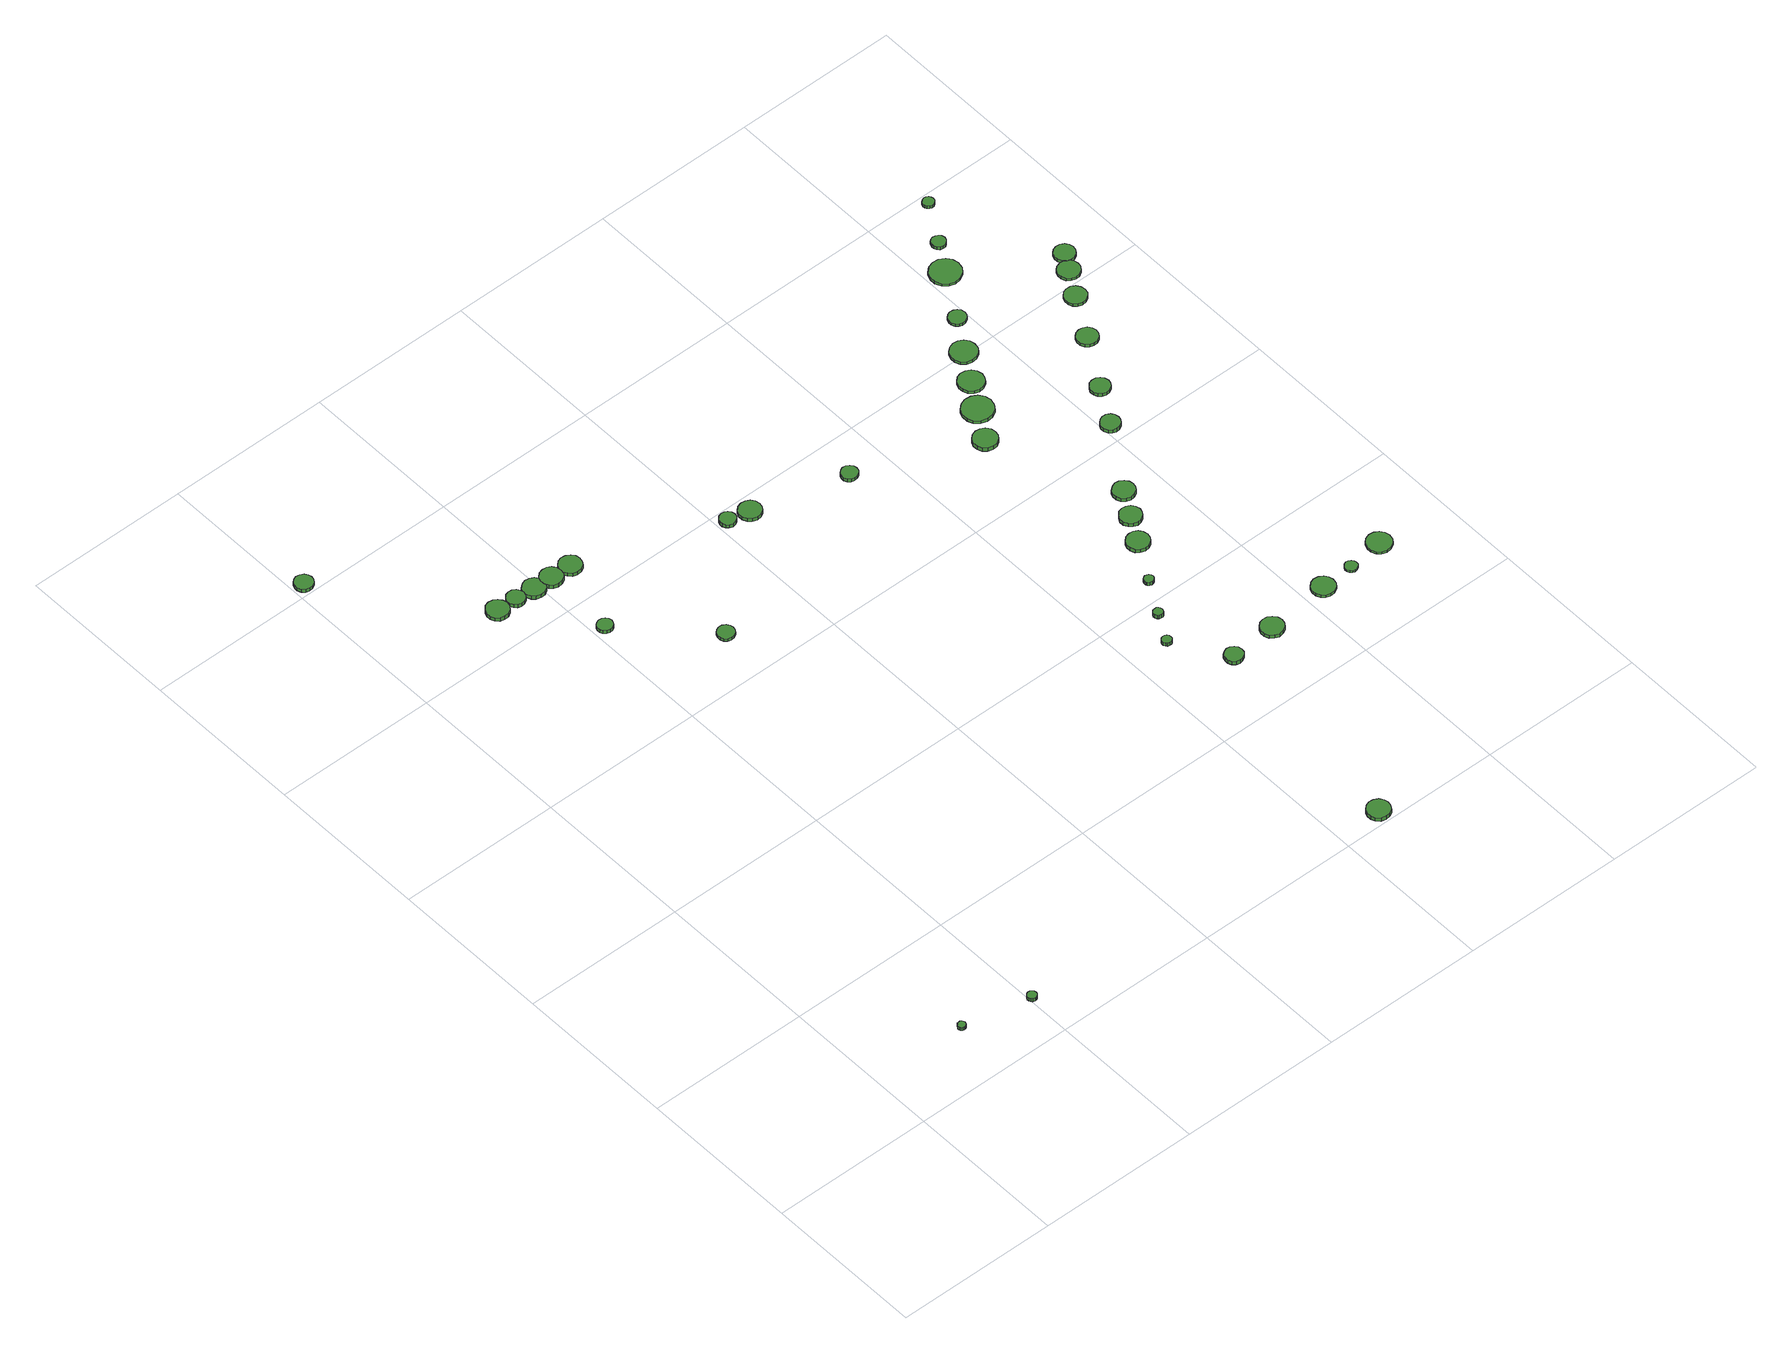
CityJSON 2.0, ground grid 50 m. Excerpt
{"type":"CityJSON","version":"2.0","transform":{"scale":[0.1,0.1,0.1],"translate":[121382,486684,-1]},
"CityObjects":{
"tree1":{"type":"SolitaryVegetationObject","attributes":{"function":"something"},"geometry":[{"type":"MultiSurface","lod":"1","boundaries":[[[0,1,2,3,4,5,6,7,8,9,10,11,12,13,14]],[[15,16,17,18,19,20,21,22,23,24,25,26,27,28,29]],[[0,29,28,1]],[[1,28,27,2]],[[2,27,26,3]],[[3,26,25,4]],[[4,25,24,5]],[[5,24,23,6]],[[6,23,22,7]],[[7,22,21,8]],[[8,21,20,9]],[[9,20,19,10]],[[10,19,18,11]],[[11,18,17,12]],[[12,17,16,13]],[[13,16,15,14]],[[14,15,29,0]]]}]},
"tree2":{"type":"SolitaryVegetationObject","attributes":{"function":"something"},"geometry":[{"type":"MultiSurface","lod":"1","boundaries":[[[30,31,32,33,34,35,36,37,38,39,40,41,42,43,44]],[[45,46,47,48,49,50,51,52,53,54,55,56,57,58,59]],[[30,59,58,31]],[[31,58,57,32]],[[32,57,56,33]],[[33,56,55,34]],[[34,55,54,35]],[[35,54,53,36]],[[36,53,52,37]],[[37,52,51,38]],[[38,51,50,39]],[[39,50,49,40]],[[40,49,48,41]],[[41,48,47,42]],[[42,47,46,43]],[[43,46,45,44]],[[44,45,59,30]]]}]},
"tree3":{"type":"SolitaryVegetationObject","attributes":{"function":"something"},"geometry":[{"type":"MultiSurface","lod":"1","boundaries":[[[60,61,62,63,64,65,66,67,68,69,70,71,72,73,74]],[[75,76,77,78,79,80,81,82,83,84,85,86,87,88,89]],[[60,89,88,61]],[[61,88,87,62]],[[62,87,86,63]],[[63,86,85,64]],[[64,85,84,65]],[[65,84,83,66]],[[66,83,82,67]],[[67,82,81,68]],[[68,81,80,69]],[[69,80,79,70]],[[70,79,78,71]],[[71,78,77,72]],[[72,77,76,73]],[[73,76,75,74]],[[74,75,89,60]]]}]},
"tree4":{"type":"SolitaryVegetationObject","attributes":{"function":"something"},"geometry":[{"type":"MultiSurface","lod":"1","boundaries":[[[90,91,92,93,94,95,96,97,98,99,100,101,102,103,104]],[[105,106,107,108,109,110,111,112,113,114,115,116,117,118,119]],[[90,119,118,91]],[[91,118,117,92]],[[92,117,116,93]],[[93,116,115,94]],[[94,115,114,95]],[[95,114,113,96]],[[96,113,112,97]],[[97,112,111,98]],[[98,111,110,99]],[[99,110,109,100]],[[100,109,108,101]],[[101,108,107,102]],[[102,107,106,103]],[[103,106,105,104]],[[104,105,119,90]]]}]},
"tree5":{"type":"SolitaryVegetationObject","attributes":{"function":"something"},"geometry":[{"type":"MultiSurface","lod":"1","boundaries":[[[120,121,122,123,124,125,126,127,128,129,130,131,132,133,134]],[[135,136,137,138,139,140,141,142,143,144,145,146,147,148,149]],[[120,149,148,121]],[[121,148,147,122]],[[122,147,146,123]],[[123,146,145,124]],[[124,145,144,125]],[[125,144,143,126]],[[126,143,142,127]],[[127,142,141,128]],[[128,141,140,129]],[[129,140,139,130]],[[130,139,138,131]],[[131,138,137,132]],[[132,137,136,133]],[[133,136,135,134]],[[134,135,149,120]]]}]},
"tree6":{"type":"SolitaryVegetationObject","attributes":{"function":"something"},"geometry":[{"type":"MultiSurface","lod":"1","boundaries":[[[150,151,152,153,154,155,156,157,158,159,160,161,162,163,164]],[[165,166,167,168,169,170,171,172,173,174,175,176,177,178,179]],[[150,179,178,151]],[[151,178,177,152]],[[152,177,176,153]],[[153,176,175,154]],[[154,175,174,155]],[[155,174,173,156]],[[156,173,172,157]],[[157,172,171,158]],[[158,171,170,159]],[[159,170,169,160]],[[160,169,168,161]],[[161,168,167,162]],[[162,167,166,163]],[[163,166,165,164]],[[164,165,179,150]]]}]},
"tree7":{"type":"SolitaryVegetationObject","attributes":{"function":"something"},"geometry":[{"type":"MultiSurface","lod":"1","boundaries":[[[180,181,182,183,184,185,186,187,188,189,190,191,192,193,194]],[[195,196,197,198,199,200,201,202,203,204,205,206,207,208,209]],[[180,209,208,181]],[[181,208,207,182]],[[182,207,206,183]],[[183,206,205,184]],[[184,205,204,185]],[[185,204,203,186]],[[186,203,202,187]],[[187,202,201,188]],[[188,201,200,189]],[[189,200,199,190]],[[190,199,198,191]],[[191,198,197,192]],[[192,197,196,193]],[[193,196,195,194]],[[194,195,209,180]]]}]},
"tree8":{"type":"SolitaryVegetationObject","attributes":{"function":"something"},"geometry":[{"type":"MultiSurface","lod":"1","boundaries":[[[210,211,212,213,214,215,216,217,218,219,220,221,222,223,224]],[[225,226,227,228,229,230,231,232,233,234,235,236,237,238,239]],[[210,239,238,211]],[[211,238,237,212]],[[212,237,236,213]],[[213,236,235,214]],[[214,235,234,215]],[[215,234,233,216]],[[216,233,232,217]],[[217,232,231,218]],[[218,231,230,219]],[[219,230,229,220]],[[220,229,228,221]],[[221,228,227,222]],[[222,227,226,223]],[[223,226,225,224]],[[224,225,239,210]]]}]},
"tree9":{"type":"SolitaryVegetationObject","attributes":{"function":"something"},"geometry":[{"type":"MultiSurface","lod":"1","boundaries":[[[240,241,242,243,244,245,246,247,248,249,250,251,252,253,254]],[[255,256,257,258,259,260,261,262,263,264,265,266,267,268,269]],[[240,269,268,241]],[[241,268,267,242]],[[242,267,266,243]],[[243,266,265,244]],[[244,265,264,245]],[[245,264,263,246]],[[246,263,262,247]],[[247,262,261,248]],[[248,261,260,249]],[[249,260,259,250]],[[250,259,258,251]],[[251,258,257,252]],[[252,257,256,253]],[[253,256,255,254]],[[254,255,269,240]]]}]},
"tree10":{"type":"SolitaryVegetationObject","attributes":{"function":"something"},"geometry":[{"type":"MultiSurface","lod":"1","boundaries":[[[270,271,272,273,274,275,276,277,278,279,280,281,282,283,284]],[[285,286,287,288,289,290,291,292,293,294,295,296,297,298,299]],[[270,299,298,271]],[[271,298,297,272]],[[272,297,296,273]],[[273,296,295,274]],[[274,295,294,275]],[[275,294,293,276]],[[276,293,292,277]],[[277,292,291,278]],[[278,291,290,279]],[[279,290,289,280]],[[280,289,288,281]],[[281,288,287,282]],[[282,287,286,283]],[[283,286,285,284]],[[284,285,299,270]]]}]},
"tree11":{"type":"SolitaryVegetationObject","attributes":{"function":"something"},"geometry":[{"type":"MultiSurface","lod":"1","boundaries":[[[300,301,302,303,304,305,306,307,308,309,310,311,312,313,314]],[[315,316,317,318,319,320,321,322,323,324,325,326,327,328,329]],[[300,329,328,301]],[[301,328,327,302]],[[302,327,326,303]],[[303,326,325,304]],[[304,325,324,305]],[[305,324,323,306]],[[306,323,322,307]],[[307,322,321,308]],[[308,321,320,309]],[[309,320,319,310]],[[310,319,318,311]],[[311,318,317,312]],[[312,317,316,313]],[[313,316,315,314]],[[314,315,329,300]]]}]},
"tree12":{"type":"SolitaryVegetationObject","attributes":{"function":"something"},"geometry":[{"type":"MultiSurface","lod":"1","boundaries":[[[330,331,332,333,334,335,336,337,338,339,340,341,342,343,344]],[[345,346,347,348,349,350,351,352,353,354,355,356,357,358,359]],[[330,359,358,331]],[[331,358,357,332]],[[332,357,356,333]],[[333,356,355,334]],[[334,355,354,335]],[[335,354,353,336]],[[336,353,352,337]],[[337,352,351,338]],[[338,351,350,339]],[[339,350,349,340]],[[340,349,348,341]],[[341,348,347,342]],[[342,347,346,343]],[[343,346,345,344]],[[344,345,359,330]]]}]},
"tree13":{"type":"SolitaryVegetationObject","attributes":{"function":"something"},"geometry":[{"type":"MultiSurface","lod":"1","boundaries":[[[360,361,362,363,364,365,366,367,368,369,370,371,372,373,374]],[[375,376,377,378,379,380,381,382,383,384,385,386,387,388,389]],[[360,389,388,361]],[[361,388,387,362]],[[362,387,386,363]],[[363,386,385,364]],[[364,385,384,365]],[[365,384,383,366]],[[366,383,382,367]],[[367,382,381,368]],[[368,381,380,369]],[[369,380,379,370]],[[370,379,378,371]],[[371,378,377,372]],[[372,377,376,373]],[[373,376,375,374]],[[374,375,389,360]]]}]},
"tree14":{"type":"SolitaryVegetationObject","attributes":{"function":"something"},"geometry":[{"type":"MultiSurface","lod":"1","boundaries":[[[390,391,392,393,394,395,396,397,398,399,400,401,402,403,404]],[[405,406,407,408,409,410,411,412,413,414,415,416,417,418,419]],[[390,419,418,391]],[[391,418,417,392]],[[392,417,416,393]],[[393,416,415,394]],[[394,415,414,395]],[[395,414,413,396]],[[396,413,412,397]],[[397,412,411,398]],[[398,411,410,399]],[[399,410,409,400]],[[400,409,408,401]],[[401,408,407,402]],[[402,407,406,403]],[[403,406,405,404]],[[404,405,419,390]]]}]},
"tree15":{"type":"SolitaryVegetationObject","attributes":{"function":"something"},"geometry":[{"type":"MultiSurface","lod":"1","boundaries":[[[420,421,422,423,424,425,426,427,428,429,430,431,432,433,434]],[[435,436,437,438,439,440,441,442,443,444,445,446,447,448,449]],[[420,449,448,421]],[[421,448,447,422]],[[422,447,446,423]],[[423,446,445,424]],[[424,445,444,425]],[[425,444,443,426]],[[426,443,442,427]],[[427,442,441,428]],[[428,441,440,429]],[[429,440,439,430]],[[430,439,438,431]],[[431,438,437,432]],[[432,437,436,433]],[[433,436,435,434]],[[434,435,449,420]]]}]},
"tree16":{"type":"SolitaryVegetationObject","attributes":{"function":"something"},"geometry":[{"type":"MultiSurface","lod":"1","boundaries":[[[450,451,452,453,454,455,456,457,458,459,460,461,462,463,464]],[[465,466,467,468,469,470,471,472,473,474,475,476,477,478,479]],[[450,479,478,451]],[[451,478,477,452]],[[452,477,476,453]],[[453,476,475,454]],[[454,475,474,455]],[[455,474,473,456]],[[456,473,472,457]],[[457,472,471,458]],[[458,471,470,459]],[[459,470,469,460]],[[460,469,468,461]],[[461,468,467,462]],[[462,467,466,463]],[[463,466,465,464]],[[464,465,479,450]]]}]},
"tree17":{"type":"SolitaryVegetationObject","attributes":{"function":"something"},"geometry":[{"type":"MultiSurface","lod":"1","boundaries":[[[480,481,482,483,484,485,486,487,488,489,490,491,492,493,494]],[[495,496,497,498,499,500,501,502,503,504,505,506,507,508,509]],[[480,509,508,481]],[[481,508,507,482]],[[482,507,506,483]],[[483,506,505,484]],[[484,505,504,485]],[[485,504,503,486]],[[486,503,502,487]],[[487,502,501,488]],[[488,501,500,489]],[[489,500,499,490]],[[490,499,498,491]],[[491,498,497,492]],[[492,497,496,493]],[[493,496,495,494]],[[494,495,509,480]]]}]},
"tree18":{"type":"SolitaryVegetationObject","attributes":{"function":"something"},"geometry":[{"type":"MultiSurface","lod":"1","boundaries":[[[510,511,512,513,514,515,516,517,518,519,520,521,522,523,524]],[[525,526,527,528,529,530,531,532,533,534,535,536,537,538,539]],[[510,539,538,511]],[[511,538,537,512]],[[512,537,536,513]],[[513,536,535,514]],[[514,535,534,515]],[[515,534,533,516]],[[516,533,532,517]],[[517,532,531,518]],[[518,531,530,519]],[[519,530,529,520]],[[520,529,528,521]],[[521,528,527,522]],[[522,527,526,523]],[[523,526,525,524]],[[524,525,539,510]]]}]},
"tree19":{"type":"SolitaryVegetationObject","attributes":{"function":"something"},"geometry":[{"type":"MultiSurface","lod":"1","boundaries":[[[540,541,542,543,544,545,546,547,548,549,550,551,552,553,554]],[[555,556,557,558,559,560,561,562,563,564,565,566,567,568,569]],[[540,569,568,541]],[[541,568,567,542]],[[542,567,566,543]],[[543,566,565,544]],[[544,565,564,545]],[[545,564,563,546]],[[546,563,562,547]],[[547,562,561,548]],[[548,561,560,549]],[[549,560,559,550]],[[550,559,558,551]],[[551,558,557,552]],[[552,557,556,553]],[[553,556,555,554]],[[554,555,569,540]]]}]},
"tree20":{"type":"SolitaryVegetationObject","attributes":{"function":"something"},"geometry":[{"type":"MultiSurface","lod":"1","boundaries":[[[570,571,572,573,574,575,576,577,578,579,580,581,582,583,584]],[[585,586,587,588,589,590,591,592,593,594,595,596,597,598,599]],[[570,599,598,571]],[[571,598,597,572]],[[572,597,596,573]],[[573,596,595,574]],[[574,595,594,575]],[[575,594,593,576]],[[576,593,592,577]],[[577,592,591,578]],[[578,591,590,579]],[[579,590,589,580]],[[580,589,588,581]],[[581,588,587,582]],[[582,587,586,583]],[[583,586,585,584]],[[584,585,599,570]]]}]},
"tree21":{"type":"SolitaryVegetationObject","attributes":{"function":"something"},"geometry":[{"type":"MultiSurface","lod":"1","boundaries":[[[600,601,602,603,604,605,606,607,608,609,610,611,612,613,614]],[[615,616,617,618,619,620,621,622,623,624,625,626,627,628,629]],[[600,629,628,601]],[[601,628,627,602]],[[602,627,626,603]],[[603,626,625,604]],[[604,625,624,605]],[[605,624,623,606]],[[606,623,622,607]],[[607,622,621,608]],[[608,621,620,609]],[[609,620,619,610]],[[610,619,618,611]],[[611,618,617,612]],[[612,617,616,613]],[[613,616,615,614]],[[614,615,629,600]]]}]},
"tree22":{"type":"SolitaryVegetationObject","attributes":{"function":"something"},"geometry":[{"type":"MultiSurface","lod":"1","boundaries":[[[630,631,632,633,634,635,636,637,638,639,640,641,642,643,644]],[[645,646,647,648,649,650,651,652,653,654,655,656,657,658,659]],[[630,659,658,631]],[[631,658,657,632]],[[632,657,656,633]],[[633,656,655,634]],[[634,655,654,635]],[[635,654,653,636]],[[636,653,652,637]],[[637,652,651,638]],[[638,651,650,639]],[[639,650,649,640]],[[640,649,648,641]],[[641,648,647,642]],[[642,647,646,643]],[[643,646,645,644]],[[644,645,659,630]]]}]},
"tree23":{"type":"SolitaryVegetationObject","attributes":{"function":"something"},"geometry":[{"type":"MultiSurface","lod":"1","boundaries":[[[660,661,662,663,664,665,666,667,668,669,670,671,672,673,674]],[[675,676,677,678,679,680,681,682,683,684,685,686,687,688,689]],[[660,689,688,661]],[[661,688,687,662]],[[662,687,686,663]],[[663,686,685,664]],[[664,685,684,665]],[[665,684,683,666]],[[666,683,682,667]],[[667,682,681,668]],[[668,681,680,669]],[[669,680,679,670]],[[670,679,678,671]],[[671,678,677,672]],[[672,677,676,673]],[[673,676,675,674]],[[674,675,689,660]]]}]},
"tree24":{"type":"SolitaryVegetationObject","attributes":{"function":"something"},"geometry":[{"type":"MultiSurface","lod":"1","boundaries":[[[690,691,692,693,694,695,696,697,698,699,700,701,702,703,704]],[[705,706,707,708,709,710,711,712,713,714,715,716,717,718,719]],[[690,719,718,691]],[[691,718,717,692]],[[692,717,716,693]],[[693,716,715,694]],[[694,715,714,695]],[[695,714,713,696]],[[696,713,712,697]],[[697,712,711,698]],[[698,711,710,699]],[[699,710,709,700]],[[700,709,708,701]],[[701,708,707,702]],[[702,707,706,703]],[[703,706,705,704]],[[704,705,719,690]]]}]},
"tree25":{"type":"SolitaryVegetationObject","attributes":{"function":"something"},"geometry":[{"type":"MultiSurface","lod":"1","boundaries":[[[720,721,722,723,724,725,726,727,728,729,730,731,732,733,734]],[[735,736,737,738,739,740,741,742,743,744,745,746,747,748,749]],[[720,749,748,721]],[[721,748,747,722]],[[722,747,746,723]],[[723,746,745,724]],[[724,745,744,725]],[[725,744,743,726]],[[726,743,742,727]],[[727,742,741,728]],[[728,741,740,729]],[[729,740,739,730]],[[730,739,738,731]],[[731,738,737,732]],[[732,737,736,733]],[[733,736,735,734]],[[734,735,749,720]]]}]},
"tree26":{"type":"SolitaryVegetationObject","attributes":{"function":"something"},"geometry":[{"type":"MultiSurface","lod":"1","boundaries":[[[750,751,752,753,754,755,756,757,758,759,760,761,762,763,764]],[[765,766,767,768,769,770,771,772,773,774,775,776,777,778,779]],[[750,779,778,751]],[[751,778,777,752]],[[752,777,776,753]],[[753,776,775,754]],[[754,775,774,755]],[[755,774,773,756]],[[756,773,772,757]],[[757,772,771,758]],[[758,771,770,759]],[[759,770,769,760]],[[760,769,768,761]],[[761,768,767,762]],[[762,767,766,763]],[[763,766,765,764]],[[764,765,779,750]]]}]},
"tree27":{"type":"SolitaryVegetationObject","attributes":{"function":"something"},"geometry":[{"type":"MultiSurface","lod":"1","boundaries":[[[780,781,782,783,784,785,786,787,788,789,790,791,792,793,794]],[[795,796,797,798,799,800,801,802,803,804,805,806,807,808,809]],[[780,809,808,781]],[[781,808,807,782]],[[782,807,806,783]],[[783,806,805,784]],[[784,805,804,785]],[[785,804,803,786]],[[786,803,802,787]],[[787,802,801,788]],[[788,801,800,789]],[[789,800,799,790]],[[790,799,798,791]],[[791,798,797,792]],[[792,797,796,793]],[[793,796,795,794]],[[794,795,809,780]]]}]},
"tree28":{"type":"SolitaryVegetationObject","attributes":{"function":"something"},"geometry":[{"type":"MultiSurface","lod":"1","boundaries":[[[810,811,812,813,814,815,816,817,818,819,820,821,822,823,824]],[[825,826,827,828,829,830,831,832,833,834,835,836,837,838,839]],[[810,839,838,811]],[[811,838,837,812]],[[812,837,836,813]],[[813,836,835,814]],[[814,835,834,815]],[[815,834,833,816]],[[816,833,832,817]],[[817,832,831,818]],[[818,831,830,819]],[[819,830,829,820]],[[820,829,828,821]],[[821,828,827,822]],[[822,827,826,823]],[[823,826,825,824]],[[824,825,839,810]]]}]},
"tree29":{"type":"SolitaryVegetationObject","attributes":{"function":"something"},"geometry":[{"type":"MultiSurface","lod":"1","boundaries":[[[840,841,842,843,844,845,846,847,848,849,850,851,852,853,854]],[[855,856,857,858,859,860,861,862,863,864,865,866,867,868,869]],[[840,869,868,841]],[[841,868,867,842]],[[842,867,866,843]],[[843,866,865,844]],[[844,865,864,845]],[[845,864,863,846]],[[846,863,862,847]],[[847,862,861,848]],[[848,861,860,849]],[[849,860,859,850]],[[850,859,858,851]],[[851,858,857,852]],[[852,857,856,853]],[[853,856,855,854]],[[854,855,869,840]]]}]},
"tree30":{"type":"SolitaryVegetationObject","attributes":{"function":"something"},"geometry":[{"type":"MultiSurface","lod":"1","boundaries":[[[870,871,872,873,874,875,876,877,878,879,880,881,882,883,884]],[[885,886,887,888,889,890,891,892,893,894,895,896,897,898,899]],[[870,899,898,871]],[[871,898,897,872]],[[872,897,896,873]],[[873,896,895,874]],[[874,895,894,875]],[[875,894,893,876]],[[876,893,892,877]],[[877,892,891,878]],[[878,891,890,879]],[[879,890,889,880]],[[880,889,888,881]],[[881,888,887,882]],[[882,887,886,883]],[[883,886,885,884]],[[884,885,899,870]]]}]},
"tree31":{"type":"SolitaryVegetationObject","attributes":{"function":"something"},"geometry":[{"type":"MultiSurface","lod":"1","boundaries":[[[900,901,902,903,904,905,906,907,908,909,910,911,912,913,914]],[[915,916,917,918,919,920,921,922,923,924,925,926,927,928,929]],[[900,929,928,901]],[[901,928,927,902]],[[902,927,926,903]],[[903,926,925,904]],[[904,925,924,905]],[[905,924,923,906]],[[906,923,922,907]],[[907,922,921,908]],[[908,921,920,909]],[[909,920,919,910]],[[910,919,918,911]],[[911,918,917,912]],[[912,917,916,913]],[[913,916,915,914]],[[914,915,929,900]]]}]},
"tree32":{"type":"SolitaryVegetationObject","attributes":{"function":"something"},"geometry":[{"type":"MultiSurface","lod":"1","boundaries":[[[930,931,932,933,934,935,936,937,938,939,940,941,942,943,944]],[[945,946,947,948,949,950,951,952,953,954,955,956,957,958,959]],[[930,959,958,931]],[[931,958,957,932]],[[932,957,956,933]],[[933,956,955,934]],[[934,955,954,935]],[[935,954,953,936]],[[936,953,952,937]],[[937,952,951,938]],[[938,951,950,939]],[[939,950,949,940]],[[940,949,948,941]],[[941,948,947,942]],[[942,947,946,943]],[[943,946,945,944]],[[944,945,959,930]]]}]},
"tree33":{"type":"SolitaryVegetationObject","attributes":{"function":"something"},"geometry":[{"type":"MultiSurface","lod":"1","boundaries":[[[960,961,962,963,964,965,966,967,968,969,970,971,972,973,974]],[[975,976,977,978,979,980,981,982,983,984,985,986,987,988,989]],[[960,989,988,961]],[[961,988,987,962]],[[962,987,986,963]],[[963,986,985,964]],[[964,985,984,965]],[[965,984,983,966]],[[966,983,982,967]],[[967,982,981,968]],[[968,981,980,969]],[[969,980,979,970]],[[970,979,978,971]],[[971,978,977,972]],[[972,977,976,973]],[[973,976,975,974]],[[974,975,989,960]]]}]},
"tree34":{"type":"SolitaryVegetationObject","attributes":{"function":"something"},"geometry":[{"type":"MultiSurface","lod":"1","boundaries":[[[990,991,992,993,994,995,996,997,998,999,1000,1001,1002,1003,1004]],[[1005,1006,1007,1008,1009,1010,1011,1012,1013,1014,1015,1016,1017,1018,1019]],[[990,1019,1018,991]],[[991,1018,1017,992]],[[992,1017,1016,993]],[[993,1016,1015,994]],[[994,1015,1014,995]],[[995,1014,1013,996]],[[996,1013,1012,997]],[[997,1012,1011,998]],[[998,1011,1010,999]],[[999,1010,1009,1000]],[[1000,1009,1008,1001]],[[1001,1008,1007,1002]],[[1002,1007,1006,1003]],[[1003,1006,1005,1004]],[[1004,1005,1019,990]]]}]},
"tree35":{"type":"SolitaryVegetationObject","attributes":{"function":"something"},"geometry":[{"type":"MultiSurface","lod":"1","boundaries":[[[1020,1021,1022,1023,1024,1025,1026,1027,1028,1029,1030,1031,1032,1033,1034]],[[1035,1036,1037,1038,1039,1040,1041,1042,1043,1044,1045,1046,1047,1048,1049]],[[1020,1049,1048,1021]],[[1021,1048,1047,1022]],[[1022,1047,1046,1023]],[[1023,1046,1045,1024]],[[1024,1045,1044,1025]],[[1025,1044,1043,1026]],[[1026,1043,1042,1027]],[[1027,1042,1041,1028]],[[1028,1041,1040,1029]],[[1029,1040,1039,1030]],[[1030,1039,1038,1031]],[[1031,1038,1037,1032]],[[1032,1037,1036,1033]],[[1033,1036,1035,1034]],[[1034,1035,1049,1020]]]}]},
"tree36":{"type":"SolitaryVegetationObject","attributes":{"function":"something"},"geometry":[{"type":"MultiSurface","lod":"1","boundaries":[[[1050,1051,1052,1053,1054,1055,1056,1057,1058,1059,1060,1061,1062,1063,1064]],[[1065,1066,1067,1068,1069,1070,1071,1072,1073,1074,1075,1076,1077,1078,1079]],[[1050,1079,1078,1051]],[[1051,1078,1077,1052]],[[1052,1077,1076,1053]],[[1053,1076,1075,1054]],[[1054,1075,1074,1055]],[[1055,1074,1073,1056]],[[1056,1073,1072,1057]],[[1057,1072,1071,1058]],[[1058,1071,1070,1059]],[[1059,1070,1069,1060]],[[1060,1069,1068,1061]],[[1061,1068,1067,1062]],[[1062,1067,1066,1063]],[[1063,1066,1065,1064]],[[1064,1065,1079,1050]]]}]},
"tree37":{"type":"SolitaryVegetationObject","attributes":{"function":"something"},"geometry":[{"type":"MultiSurface","lod":"1","boundaries":[[[1080,1081,1082,1083,1084,1085,1086,1087,1088,1089,1090,1091,1092,1093,1094]],[[1095,1096,1097,1098,1099,1100,1101,1102,1103,1104,1105,1106,1107,1108,1109]],[[1080,1109,1108,1081]],[[1081,1108,1107,1082]],[[1082,1107,1106,1083]],[[1083,1106,1105,1084]],[[1084,1105,1104,1085]],[[1085,1104,1103,1086]],[[1086,1103,1102,1087]],[[1087,1102,1101,1088]],[[1088,1101,1100,1089]],[[1089,1100,1099,1090]],[[1090,1099,1098,1091]],[[1091,1098,1097,1092]],[[1092,1097,1096,1093]],[[1093,1096,1095,1094]],[[1094,1095,1109,1080]]]}]},
"tree38":{"type":"SolitaryVegetationObject","attributes":{"function":"something"},"geometry":[{"type":"MultiSurface","lod":"1","boundaries":[[[1110,1111,1112,1113,1114,1115,1116,1117,1118,1119,1120,1121,1122,1123,1124]],[[1125,1126,1127,1128,1129,1130,1131,1132,1133,1134,1135,1136,1137,1138,1139]],[[1110,1139,1138,1111]],[[1111,1138,1137,1112]],[[1112,1137,1136,1113]],[[1113,1136,1135,1114]],[[1114,1135,1134,1115]],[[1115,1134,1133,1116]],[[1116,1133,1132,1117]],[[1117,1132,1131,1118]],[[1118,1131,1130,1119]],[[1119,1130,1129,1120]],[[1120,1129,1128,1121]],[[1121,1128,1127,1122]],[[1122,1127,1126,1123]],[[1123,1126,1125,1124]],[[1124,1125,1139,1110]]]}]},
"tree39":{"type":"SolitaryVegetationObject","attributes":{"function":"something"},"geometry":[{"type":"MultiSurface","lod":"1","boundaries":[[[1140,1141,1142,1143,1144,1145,1146,1147,1148,1149,1150,1151,1152,1153,1154]],[[1155,1156,1157,1158,1159,1160,1161,1162,1163,1164,1165,1166,1167,1168,1169]],[[1140,1169,1168,1141]],[[1141,1168,1167,1142]],[[1142,1167,1166,1143]],[[1143,1166,1165,1144]],[[1144,1165,1164,1145]],[[1145,1164,1163,1146]],[[1146,1163,1162,1147]],[[1147,1162,1161,1148]],[[1148,1161,1160,1149]],[[1149,1160,1159,1150]],[[1150,1159,1158,1151]],[[1151,1158,1157,1152]],[[1152,1157,1156,1153]],[[1153,1156,1155,1154]],[[1154,1155,1169,1140]]]}]}
},
"vertices":[
[304,178,31],[303,183,31],[300,187,31],[296,190,31],[291,190,31],[286,189,31],[283,185,31],[281,181,31],[281,176,31],[283,171,31],[286,168,31],[291,167,31],[296,167,31],[300,170,31],[303,174,31],[303,174,19],[300,170,19],[296,167,19],[291,167,19],[286,168,19],[283,171,19],[281,176,19],[281,181,19],[283,185,19],[286,189,19],[291,190,19],[296,190,19],[300,187,19],[303,183,19],[304,178,19],
[521,140,24],[520,146,24],[516,151,24],[511,154,24],[505,155,24],[499,153,24],[495,149,24],[492,143,24],[492,137,24],[495,132,24],[499,128,24],[505,126,24],[511,126,24],[516,129,24],[520,134,24],[520,134,12],[516,129,12],[511,126,12],[505,126,12],[499,128,12],[495,132,12],[492,137,12],[492,143,12],[495,149,12],[499,153,12],[505,155,12],[511,154,12],[516,151,12],[520,146,12],[521,140,12],
[65,2535,17],[63,2546,17],[56,2555,17],[46,2561,17],[34,2563,17],[23,2559,17],[14,2551,17],[10,2540,17],[10,2529,17],[14,2518,17],[23,2510,17],[34,2507,17],[46,2508,17],[56,2514,17],[63,2523,17],[63,2523,6],[56,2514,6],[46,2508,6],[34,2507,6],[23,2510,6],[14,2518,6],[10,2529,6],[10,2540,6],[14,2551,6],[23,2559,6],[34,2563,6],[46,2561,6],[56,2555,6],[63,2546,6],[65,2535,6],
[388,2116,27],[385,2130,27],[377,2141,27],[365,2148,27],[351,2150,27],[337,2146,27],[327,2136,27],[321,2123,27],[321,2109,27],[327,2096,27],[337,2087,27],[351,2083,27],[365,2084,27],[377,2091,27],[385,2103,27],[385,2103,14],[377,2091,14],[365,2084,14],[351,2083,14],[337,2087,14],[327,2096,14],[321,2109,14],[321,2123,14],[327,2136,14],[337,2146,14],[351,2150,14],[365,2148,14],[377,2141,14],[385,2130,14],[388,2116,14],
[447,2117,25],[444,2128,25],[438,2137,25],[428,2143,25],[416,2144,25],[405,2141,25],[397,2133,25],[392,2123,25],[392,2111,25],[397,2101,25],[405,2093,25],[416,2090,25],[428,2091,25],[438,2097,25],[444,2106,25],[444,2106,13],[438,2097,13],[428,2091,13],[416,2090,13],[405,2093,13],[397,2101,13],[392,2111,13],[392,2123,13],[397,2133,13],[405,2141,13],[416,2144,13],[428,2143,13],[438,2137,13],[444,2128,13],[447,2117,13],
[557,1889,23],[555,1899,23],[550,1906,23],[541,1911,23],[532,1912,23],[522,1909,23],[515,1903,23],[511,1894,23],[511,1884,23],[515,1876,23],[522,1869,23],[532,1866,23],[541,1867,23],[550,1872,23],[555,1880,23],[555,1880,11],[550,1872,11],[541,1867,11],[532,1866,11],[522,1869,11],[515,1876,11],[511,1884,11],[511,1894,11],[515,1903,11],[522,1909,11],[532,1912,11],[541,1911,11],[550,1906,11],[555,1899,11],[557,1889,11],
[514,2113,24],[511,2127,24],[503,2138,24],[491,2145,24],[477,2147,24],[463,2142,24],[453,2133,24],[447,2120,24],[447,2106,24],[453,2093,24],[463,2084,24],[477,2080,24],[491,2081,24],[503,2088,24],[511,2100,24],[511,2100,12],[503,2088,12],[491,2081,12],[477,2080,12],[463,2084,12],[453,2093,12],[447,2106,12],[447,2120,12],[453,2133,12],[463,2142,12],[477,2147,12],[491,2145,12],[503,2138,12],[511,2127,12],[514,2113,12],
[574,2112,25],[571,2125,25],[563,2137,25],[551,2144,25],[537,2145,25],[523,2141,25],[513,2132,25],[507,2119,25],[507,2105,25],[513,2092,25],[523,2082,25],[537,2078,25],[551,2080,25],[563,2087,25],[571,2098,25],[571,2098,12],[563,2087,12],[551,2080,12],[537,2078,12],[523,2082,12],[513,2092,12],[507,2105,12],[507,2119,12],[513,2132,12],[523,2141,12],[537,2145,12],[551,2144,12],[563,2137,12],[571,2125,12],[574,2112,12],
[641,2112,23],[638,2126,23],[630,2137,23],[617,2144,23],[603,2146,23],[590,2142,23],[580,2132,23],[574,2119,23],[574,2105,23],[580,2093,23],[590,2083,23],[603,2079,23],[617,2080,23],[630,2087,23],[638,2099,23],[638,2099,11],[630,2087,11],[617,2080,11],[603,2079,11],[590,2083,11],[580,2093,11],[574,2105,11],[574,2119,11],[580,2132,11],[590,2142,11],[603,2146,11],[617,2144,11],[630,2137,11],[638,2126,11],[641,2112,11],
[787,1662,16],[785,1672,16],[779,1681,16],[769,1687,16],[759,1688,16],[748,1684,16],[740,1677,16],[736,1667,16],[736,1656,16],[740,1646,16],[748,1639,16],[759,1636,16],[769,1637,16],[779,1642,16],[785,1651,16],[785,1651,7],[779,1642,7],[769,1637,7],[759,1636,7],[748,1639,7],[740,1646,7],[736,1656,7],[736,1667,7],[740,1677,7],[748,1684,7],[759,1688,7],[769,1687,7],[779,1681,7],[785,1672,7],[787,1662,7],
[1057,1964,19],[1055,1974,19],[1049,1982,19],[1040,1987,19],[1030,1988,19],[1020,1985,19],[1013,1978,19],[1008,1969,19],[1008,1959,19],[1013,1949,19],[1020,1943,19],[1030,1939,19],[1040,1941,19],[1049,1946,19],[1055,1954,19],[1055,1954,7],[1049,1946,7],[1040,1941,7],[1030,1939,7],[1020,1943,7],[1013,1949,7],[1008,1959,7],[1008,1969,7],[1013,1978,7],[1020,1985,7],[1030,1988,7],[1040,1987,7],[1049,1982,7],[1055,1974,7],[1057,1964,7],
[1675,39,22],[1672,53,22],[1664,65,22],[1651,72,22],[1637,74,22],[1623,69,22],[1612,59,22],[1607,46,22],[1607,32,22],[1612,19,22],[1623,9,22],[1637,5,22],[1651,6,22],[1664,13,22],[1672,25,22],[1672,25,9],[1664,13,9],[1651,6,9],[1637,5,9],[1623,9,9],[1612,19,9],[1607,32,9],[1607,46,9],[1612,59,9],[1623,69,9],[1637,74,9],[1651,72,9],[1664,65,9],[1672,53,9],[1675,39,9],
[1132,1949,18],[1129,1963,18],[1121,1974,18],[1109,1981,18],[1095,1982,18],[1081,1978,18],[1071,1969,18],[1065,1956,18],[1065,1942,18],[1071,1929,18],[1081,1920,18],[1095,1915,18],[1109,1917,18],[1121,1924,18],[1129,1935,18],[1129,1935,7],[1121,1924,7],[1109,1917,7],[1095,1915,7],[1081,1920,7],[1071,1929,7],[1065,1942,7],[1065,1956,7],[1071,1969,7],[1081,1978,7],[1095,1982,7],[1109,1981,7],[1121,1974,7],[1129,1963,7],[1132,1949,7],
[1634,867,22],[1633,873,22],[1629,878,22],[1624,881,22],[1618,882,22],[1612,880,22],[1608,876,22],[1605,870,22],[1605,864,22],[1608,859,22],[1612,854,22],[1618,853,22],[1624,853,22],[1629,856,22],[1633,861,22],[1633,861,10],[1629,856,10],[1624,853,10],[1618,853,10],[1612,854,10],[1608,859,10],[1605,864,10],[1605,870,10],[1608,876,10],[1612,880,10],[1618,882,10],[1624,881,10],[1629,878,10],[1633,873,10],[1634,867,10],
[1744,707,25],[1742,719,25],[1735,728,25],[1725,734,25],[1714,735,25],[1703,731,25],[1694,724,25],[1690,713,25],[1690,702,25],[1694,691,25],[1703,683,25],[1714,680,25],[1725,681,25],[1735,687,25],[1742,696,25],[1742,696,12],[1735,687,12],[1725,681,12],[1714,680,12],[1703,683,12],[1694,691,12],[1690,702,12],[1690,713,12],[1694,724,12],[1703,731,12],[1714,735,12],[1725,734,12],[1735,728,12],[1742,719,12],[1744,707,12],
[1410,1876,18],[1408,1886,18],[1401,1894,18],[1392,1900,18],[1382,1901,18],[1372,1897,18],[1364,1890,18],[1360,1881,18],[1360,1870,18],[1364,1861,18],[1372,1854,18],[1382,1851,18],[1392,1852,18],[1401,1857,18],[1408,1865,18],[1408,1865,7],[1401,1857,7],[1392,1852,7],[1382,1851,7],[1372,1854,7],[1364,1861,7],[1360,1870,7],[1360,1881,7],[1364,1890,7],[1372,1897,7],[1382,1901,7],[1392,1900,7],[1401,1894,7],[1408,1886,7],[1410,1876,7],
[1684,958,20],[1682,964,20],[1679,969,20],[1674,972,20],[1668,972,20],[1662,971,20],[1657,967,20],[1655,961,20],[1655,955,20],[1657,949,20],[1662,945,20],[1668,944,20],[1674,944,20],[1679,947,20],[1682,952,20],[1682,952,7],[1679,947,7],[1674,944,7],[1668,944,7],[1662,945,7],[1657,949,7],[1655,955,7],[1655,961,7],[1657,967,7],[1662,971,7],[1668,972,7],[1674,972,7],[1679,969,7],[1682,964,7],[1684,958,7],
[1744,1064,19],[1743,1070,19],[1739,1075,19],[1734,1078,19],[1728,1079,19],[1722,1077,19],[1717,1073,19],[1715,1067,19],[1715,1061,19],[1717,1056,19],[1722,1052,19],[1728,1050,19],[1734,1050,19],[1739,1054,19],[1743,1058,19],[1743,1058,7],[1739,1054,7],[1734,1050,7],[1728,1050,7],[1722,1052,7],[1717,1056,7],[1715,1061,7],[1715,1067,7],[1717,1073,7],[1722,1077,7],[1728,1079,7],[1734,1078,7],[1739,1075,7],[1743,1070,7],[1744,1064,7],
[1898,721,19],[1895,735,19],[1886,746,19],[1874,754,19],[1859,755,19],[1846,751,19],[1835,741,19],[1829,728,19],[1829,714,19],[1835,700,19],[1846,691,19],[1859,686,19],[1874,688,19],[1886,695,19],[1895,707,19],[1895,707,7],[1886,695,7],[1874,688,7],[1859,686,7],[1846,691,7],[1835,700,7],[1829,714,7],[1829,728,7],[1835,741,7],[1846,751,7],[1859,755,7],[1874,754,7],[1886,746,7],[1895,735,7],[1898,721,7],
[1832,1186,20],[1829,1200,20],[1821,1212,20],[1809,1219,20],[1795,1220,20],[1781,1216,20],[1770,1206,20],[1765,1193,20],[1765,1179,20],[1770,1166,20],[1781,1157,20],[1795,1152,20],[1809,1154,20],[1821,1161,20],[1829,1172,20],[1829,1172,7],[1821,1161,7],[1809,1154,7],[1795,1152,7],[1781,1157,7],[1770,1166,7],[1765,1179,7],[1765,1193,7],[1770,1206,7],[1781,1216,7],[1795,1220,7],[1809,1219,7],[1821,1212,7],[1829,1200,7],[1832,1186,7],
[1875,1266,23],[1872,1279,23],[1864,1291,23],[1852,1297,23],[1839,1299,23],[1826,1295,23],[1816,1285,23],[1810,1273,23],[1810,1259,23],[1816,1247,23],[1826,1238,23],[1839,1233,23],[1852,1235,23],[1864,1242,23],[1872,1253,23],[1872,1253,10],[1864,1242,10],[1852,1235,10],[1839,1233,10],[1826,1238,10],[1816,1247,10],[1810,1259,10],[1810,1273,10],[1816,1285,10],[1826,1295,10],[1839,1299,10],[1852,1297,10],[1864,1291,10],[1872,1279,10],[1875,1266,10],
[1771,1729,21],[1768,1743,21],[1759,1756,21],[1746,1763,21],[1731,1765,21],[1716,1760,21],[1705,1750,21],[1699,1736,21],[1699,1721,21],[1705,1707,21],[1716,1697,21],[1731,1693,21],[1746,1694,21],[1759,1702,21],[1768,1714,21],[1768,1714,8],[1759,1702,8],[1746,1694,8],[1731,1693,8],[1716,1697,8],[1705,1707,8],[1699,1721,8],[1699,1736,8],[1705,1750,8],[1716,1760,8],[1731,1765,8],[1746,1763,8],[1759,1756,8],[1768,1743,8],[1771,1729,8],
[2097,742,16],[2094,756,16],[2086,768,16],[2073,775,16],[2058,777,16],[2044,772,16],[2034,762,16],[2028,749,16],[2028,734,16],[2034,721,16],[2044,711,16],[2058,707,16],[2073,708,16],[2086,715,16],[2094,727,16],[2094,727,7],[2086,715,7],[2073,708,7],[2058,707,7],[2044,711,7],[2034,721,7],[2028,734,7],[2028,749,7],[2034,762,7],[2044,772,7],[2058,777,7],[2073,775,7],[2086,768,7],[2094,756,7],[2097,742,7],
[1920,1345,25],[1917,1358,25],[1909,1369,25],[1897,1376,25],[1884,1378,25],[1871,1373,25],[1860,1364,25],[1855,1352,25],[1855,1338,25],[1860,1326,25],[1871,1316,25],[1884,1312,25],[1897,1314,25],[1909,1320,25],[1917,1331,25],[1917,1331,12],[1909,1320,12],[1897,1314,12],[1884,1312,12],[1871,1316,12],[1860,1326,12],[1855,1338,12],[1855,1352,12],[1860,1364,12],[1871,1373,12],[1884,1378,12],[1897,1376,12],[1909,1369,12],[1917,1358,12],[1920,1345,12],
[1839,1825,18],[1835,1844,18],[1823,1860,18],[1807,1869,18],[1787,1871,18],[1769,1865,18],[1754,1852,18],[1747,1835,18],[1747,1815,18],[1754,1798,18],[1769,1785,18],[1787,1779,18],[1807,1781,18],[1823,1790,18],[1835,1806,18],[1835,1806,7],[1823,1790,7],[1807,1781,7],[1787,1779,7],[1769,1785,7],[1754,1798,7],[1747,1815,7],[1747,1835,7],[1754,1852,7],[1769,1865,7],[1787,1871,7],[1807,1869,7],[1823,1860,7],[1835,1844,7],[1839,1825,7],
[2185,749,14],[2184,756,14],[2179,763,14],[2172,767,14],[2164,768,14],[2157,765,14],[2151,760,14],[2148,753,14],[2148,745,14],[2151,738,14],[2157,732,14],[2164,730,14],[2172,731,14],[2179,735,14],[2184,741,14],[2184,741,7],[2179,735,7],[2172,731,7],[2164,730,7],[2157,732,7],[2151,738,7],[2148,745,7],[2148,753,7],[2151,760,7],[2157,765,7],[2164,768,7],[2172,767,7],[2179,763,7],[2184,756,7],[2185,749,7],
[1884,1911,17],[1880,1927,17],[1871,1940,17],[1857,1948,17],[1841,1950,17],[1826,1945,17],[1814,1934,17],[1808,1919,17],[1808,1903,17],[1814,1889,17],[1826,1878,17],[1841,1873,17],[1857,1875,17],[1871,1883,17],[1880,1896,17],[1880,1896,7],[1871,1883,7],[1857,1875,7],[1841,1873,7],[1826,1878,7],[1814,1889,7],[1808,1903,7],[1808,1919,7],[1814,1934,7],[1826,1945,7],[1841,1950,7],[1857,1948,7],[1871,1940,7],[1880,1927,7],[1884,1911,7],
[2050,1552,23],[2048,1564,23],[2041,1574,23],[2030,1580,23],[2018,1581,23],[2007,1577,23],[1998,1569,23],[1993,1558,23],[1993,1546,23],[1998,1535,23],[2007,1527,23],[2018,1523,23],[2030,1524,23],[2041,1530,23],[2048,1540,23],[2048,1540,10],[2041,1530,10],[2030,1524,10],[2018,1523,10],[2007,1527,10],[1998,1535,10],[1993,1546,10],[1993,1558,10],[1998,1569,10],[2007,1577,10],[2018,1581,10],[2030,1580,10],[2041,1574,10],[2048,1564,10],[2050,1552,10],
[1940,2005,17],[1937,2021,17],[1927,2034,17],[1913,2042,17],[1896,2044,17],[1881,2039,17],[1868,2028,17],[1862,2013,17],[1862,1996,17],[1868,1981,17],[1881,1970,17],[1896,1965,17],[1913,1967,17],[1927,1975,17],[1937,1988,17],[1937,1988,7],[1927,1975,7],[1913,1967,7],[1896,1965,7],[1881,1970,7],[1868,1981,7],[1862,1996,7],[1862,2013,7],[1868,2028,7],[1881,2039,7],[1896,2044,7],[1913,2042,7],[1927,2034,7],[1937,2021,7],[1940,2005,7],
[2315,764,15],[2312,779,15],[2303,791,15],[2290,799,15],[2274,801,15],[2259,796,15],[2248,786,15],[2242,771,15],[2242,756,15],[2248,742,15],[2259,731,15],[2274,726,15],[2290,728,15],[2303,736,15],[2312,748,15],[2312,748,7],[2303,736,7],[2290,728,7],[2274,726,7],[2259,731,7],[2248,742,7],[2242,756,7],[2242,771,7],[2248,786,7],[2259,796,7],[2274,801,7],[2290,799,7],[2303,791,7],[2312,779,7],[2315,764,7],
[2120,1672,18],[2117,1684,18],[2110,1694,18],[2099,1700,18],[2087,1701,18],[2075,1698,18],[2066,1689,18],[2061,1678,18],[2061,1665,18],[2066,1654,18],[2075,1646,18],[2087,1642,18],[2099,1643,18],[2110,1649,18],[2117,1660,18],[2117,1660,7],[2110,1649,7],[2099,1643,7],[2087,1642,7],[2075,1646,7],[2066,1654,7],[2061,1665,7],[2061,1678,7],[2066,1689,7],[2075,1698,7],[2087,1701,7],[2099,1700,7],[2110,1694,7],[2117,1684,7],[2120,1672,7],
[1996,2109,16],[1994,2120,16],[1987,2129,16],[1977,2134,16],[1966,2135,16],[1956,2132,16],[1948,2124,16],[1943,2114,16],[1943,2103,16],[1948,2093,16],[1956,2086,16],[1966,2082,16],[1977,2083,16],[1987,2089,16],[1994,2098,16],[1994,2098,7],[1987,2089,7],[1977,2083,7],[1966,2082,7],[1956,2086,7],[1948,2093,7],[1943,2103,7],[1943,2114,7],[1948,2124,7],[1956,2132,7],[1966,2135,7],[1977,2134,7],[1987,2129,7],[1994,2120,7],[1996,2109,7],
[2100,2253,16],[2096,2272,16],[2085,2287,16],[2068,2297,16],[2049,2299,16],[2031,2293,16],[2016,2280,16],[2008,2262,16],[2008,2243,16],[2016,2225,16],[2031,2212,16],[2049,2206,16],[2068,2209,16],[2085,2218,16],[2096,2234,16],[2096,2234,7],[2085,2218,7],[2068,2209,7],[2049,2206,7],[2031,2212,7],[2016,2225,7],[2008,2243,7],[2008,2262,7],[2016,2280,7],[2031,2293,7],[2049,2299,7],[2068,2297,7],[2085,2287,7],[2096,2272,7],[2100,2253,7],
[2215,1829,17],[2212,1842,17],[2204,1853,17],[2193,1859,17],[2180,1861,17],[2167,1857,17],[2157,1848,17],[2152,1836,17],[2152,1822,17],[2157,1810,17],[2167,1802,17],[2180,1797,17],[2193,1799,17],[2204,1805,17],[2212,1816,17],[2212,1816,7],[2204,1805,7],[2193,1799,7],[2180,1797,7],[2167,1802,7],[2157,1810,7],[2152,1822,7],[2152,1836,7],[2157,1848,7],[2167,1857,7],[2180,1861,7],[2193,1859,7],[2204,1853,7],[2212,1842,7],[2215,1829,7],
[2133,2346,16],[2131,2355,16],[2125,2362,16],[2118,2366,16],[2109,2367,16],[2100,2365,16],[2094,2359,16],[2090,2350,16],[2090,2341,16],[2094,2333,16],[2100,2327,16],[2109,2324,16],[2118,2325,16],[2125,2330,16],[2131,2337,16],[2131,2337,6],[2125,2330,6],[2118,2325,6],[2109,2324,6],[2100,2327,6],[2094,2333,6],[2090,2341,6],[2090,2350,6],[2094,2359,6],[2100,2365,6],[2109,2367,6],[2118,2366,6],[2125,2362,6],[2131,2355,6],[2133,2346,6],
[2290,1961,16],[2287,1974,16],[2279,1986,16],[2267,1993,16],[2253,1994,16],[2240,1990,16],[2230,1980,16],[2225,1968,16],[2225,1954,16],[2230,1941,16],[2240,1932,16],[2253,1928,16],[2267,1929,16],[2279,1936,16],[2287,1947,16],[2287,1947,7],[2279,1936,7],[2267,1929,7],[2253,1928,7],[2240,1932,7],[2230,1941,7],[2225,1954,7],[2225,1968,7],[2230,1980,7],[2240,1990,7],[2253,1994,7],[2267,1993,7],[2279,1986,7],[2287,1974,7],[2290,1961,7],
[2338,2042,16],[2335,2056,16],[2327,2067,16],[2315,2074,16],[2301,2075,16],[2288,2071,16],[2277,2062,16],[2272,2049,16],[2272,2035,16],[2277,2022,16],[2288,2013,16],[2301,2009,16],[2315,2010,16],[2327,2017,16],[2335,2028,16],[2335,2028,7],[2327,2017,7],[2315,2010,7],[2301,2009,7],[2288,2013,7],[2277,2022,7],[2272,2035,7],[2272,2049,7],[2277,2062,7],[2288,2071,7],[2301,2075,7],[2315,2074,7],[2327,2067,7],[2335,2056,7],[2338,2042,7],
[2203,2471,16],[2201,2478,16],[2197,2484,16],[2191,2488,16],[2184,2489,16],[2177,2486,16],[2171,2481,16],[2168,2475,16],[2168,2467,16],[2171,2461,16],[2177,2456,16],[2184,2454,16],[2191,2454,16],[2197,2458,16],[2201,2464,16],[2201,2464,6],[2197,2458,6],[2191,2454,6],[2184,2454,6],[2177,2456,6],[2171,2461,6],[2168,2467,6],[2168,2475,6],[2171,2481,6],[2177,2486,6],[2184,2489,6],[2191,2488,6],[2197,2484,6],[2201,2478,6],[2203,2471,6],
[2367,2095,17],[2364,2108,17],[2356,2118,17],[2345,2125,17],[2332,2126,17],[2320,2122,17],[2310,2113,17],[2305,2102,17],[2305,2089,17],[2310,2077,17],[2320,2068,17],[2332,2064,17],[2345,2065,17],[2356,2072,17],[2364,2082,17],[2364,2082,7],[2356,2072,7],[2345,2065,7],[2332,2064,7],[2320,2068,7],[2310,2077,7],[2305,2089,7],[2305,2102,7],[2310,2113,7],[2320,2122,7],[2332,2126,7],[2345,2125,7],[2356,2118,7],[2364,2108,7],[2367,2095,7]
]}
